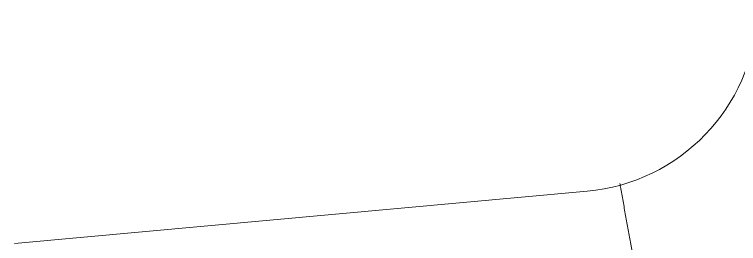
# Model space of a CAD drawing. Header units: millimetres. Extents: x 90978 to 295199, y -4084 to 97293.
# Drawn here: x 170980.2 to 171357.6, y 18026.9 to 18146.2 of the extents above; entities that cross this region are included whole.
import ezdxf

# ---------------------------------------------------------------- set-up
doc = ezdxf.new("R2010")
doc.units = ezdxf.units.MM
doc.header["$MEASUREMENT"] = 0
doc.layers.add('A-DETL-THIN', color=8, linetype='CONTINUOUS', lineweight=9)
doc.layers.add('I-FURN', color=8, linetype='CONTINUOUS', lineweight=9)

msp = doc.modelspace()

# ---------------------------------------------------------------- linework, layer by layer
at = {"layer": 'A-DETL-THIN'}
msp.add_line((170980.16, 18026.88), (171278.7, 18054.19), dxfattribs=at)
msp.add_arc((171269.92, 18151.52), 97.72, 275.1529, 356.901, dxfattribs=at)
at = {"layer": 'I-FURN'}
msp.add_open_spline([(171295.78, 18058.12), (171295.88, 18057.55), (171296.43, 18054.53), (171297.42, 18049.03), (171298.77, 18041.54), (171300.12, 18034.03), (171301.91, 18024.12), (171304.13, 18011.83), (171306.34, 17999.58), (171308.12, 17989.7), (171309.47, 17982.19), (171310.83, 17974.67), (171312.62, 17964.75), (171314.84, 17952.44), (171317.5, 17937.71), (171320.19, 17922.78), (171322.88, 17907.89), (171325.52, 17893.24), (171327.73, 17880.99), (171329.51, 17871.11), (171330.87, 17863.61), (171332.21, 17856.15), (171333.97, 17846.41), (171336.14, 17834.36), (171338.34, 17822.2), (171340.13, 17812.25), (171341.5, 17804.64), (171342.89, 17796.96), (171343.93, 17791.21), (171344.51, 17787.99), (171344.63, 17787.3)], degree=3, knots=[-0.7541885, -0.7541885, -0.7541885, -0.7541885, -0.75, -0.7321429, -0.7142857, -0.6964286, -0.6785714, -0.6428571, -0.6071429, -0.5892857, -0.5714286, -0.5535714, -0.5357143, -0.5, -0.4642857, -0.4285714, -0.3928571, -0.3571429, -0.3214286, -0.3035714, -0.2857143, -0.2678571, -0.25, -0.2142857, -0.1785714, -0.1607143, -0.1428571, -0.125, -0.1071429, -0.1022726, -0.1022726, -0.1022726, -0.1022726], dxfattribs=at)

doc.saveas('drawing.dxf')
